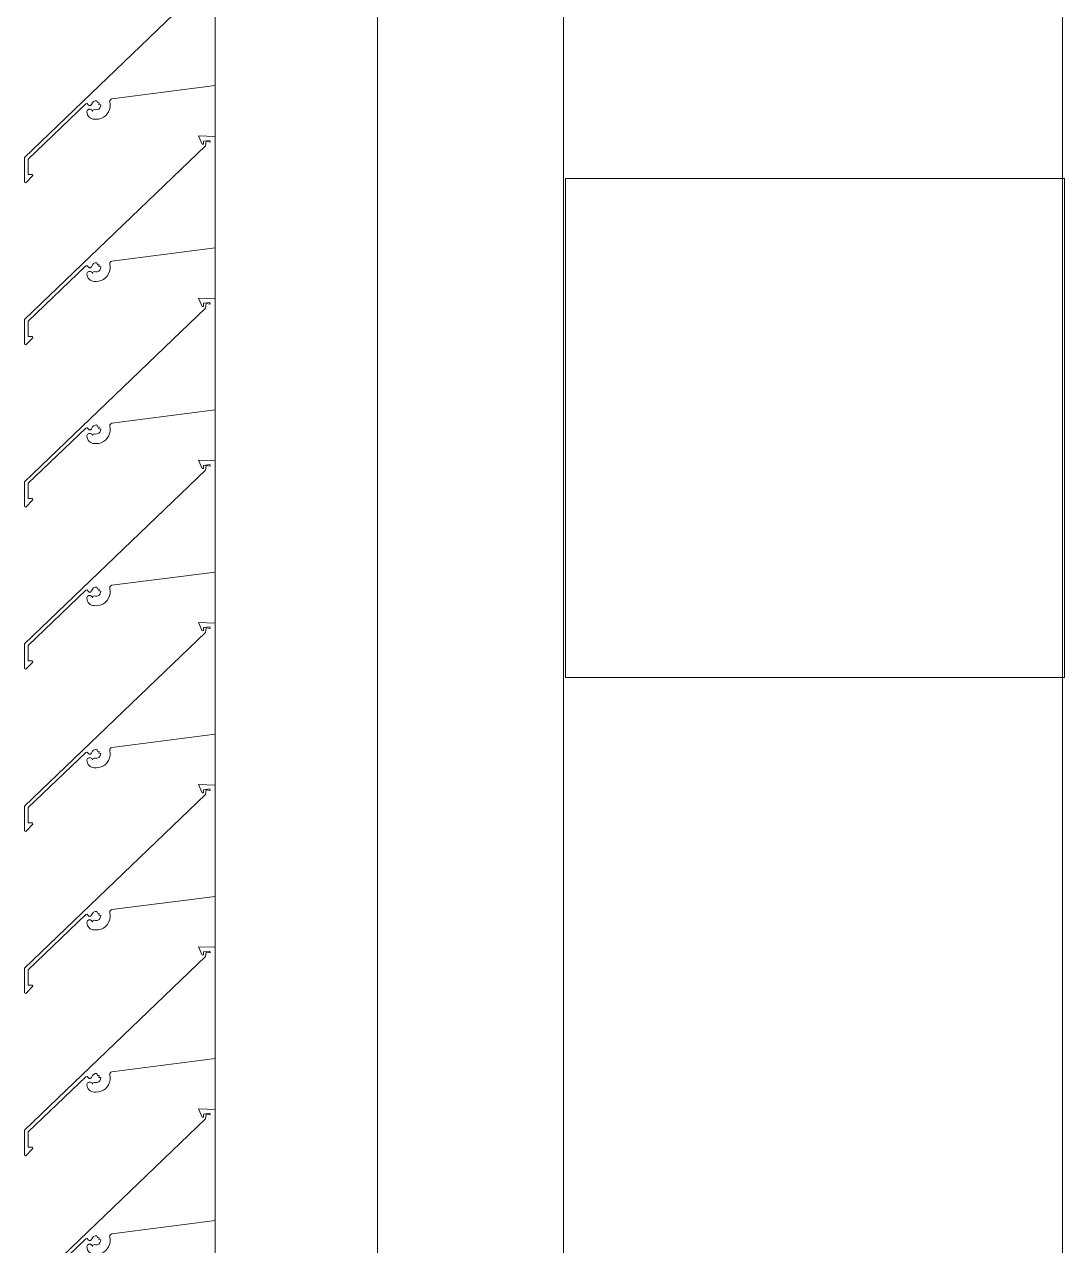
# Model space of a CAD drawing. Header units: millimetres. Extents: x -220592 to 404889, y -217665 to 38245.
# Drawn here: x -806.579 to -802.41, y -1160.81 to -1155.915 of the extents above; entities that cross this region are included whole.
import ezdxf

# ---------------------------------------------------------------- set-up
doc = ezdxf.new("R2010")
doc.units = ezdxf.units.MM
doc.linetypes.add('XKITLINE00', pattern=[0])
doc.layers.add('Part', color=2, linetype='Continuous', lineweight=0)

# ---------------------------------------------------------------- blocks, each defined once
blk = doc.blocks.new('*A15047')
at = {"layer": 'Part', "linetype": 'XKITLINE00', "lineweight": 0}
for p, q in [((8.69, 356.643483), (8.69, 102.780027)), ((6.69, 102.780027), (6.69, 273.099959))]:
    blk.add_line(p, q, dxfattribs=at)
blk = doc.blocks.new('*A15755')
at = {"layer": 'Part', "linetype": 'XKITLINE00', "lineweight": 0}
for p, q in [((5.294696, 253.365326), (5.227201, 253.36794)), ((5.227201, 253.36794), (5.242736, 253.334453)), ((5.242736, 253.334453), (5.247859, 253.334865)), ((5.247859, 253.334865), (5.247988, 253.347056)), ((5.247988, 253.347056), (5.272971, 253.350196)), ((5.257991, 253.346527), (5.255094, 253.327984)), ((5.275007, 253.343623), (5.257991, 253.346527)), ((5.272971, 253.350196), (5.275007, 253.343623)), ((5.255094, 253.327984), (4.529972, 252.631738)), ((4.880888, 252.866618), (5.294696, 252.919622)), ((4.545007, 252.625371), (4.776023, 252.846774)), ((4.776023, 252.846774), (4.781182, 252.847866)), ((4.781182, 252.847866), (4.784837, 252.843239)), ((4.795195, 252.839591), (4.799378, 252.843748)), ((4.799378, 252.843748), (4.802492, 252.851322)), ((4.802492, 252.851322), (4.807159, 252.856108)), ((4.807159, 252.856108), (4.813235, 252.858898)), ((4.813235, 252.858898), (4.819907, 252.85932)), ((4.819907, 252.85932), (4.822229, 252.85193)), ((4.822229, 252.85193), (4.829394, 252.850986)), ((4.829394, 252.850986), (4.828225, 252.843926)), ((4.828225, 252.843926), (4.83593, 252.84282)), ((4.872437, 252.854354), (4.872676, 252.859876)), ((4.873923, 252.84422), (4.872437, 252.854354)), ((4.872676, 252.859876), (4.875813, 252.864428)), ((4.873548, 252.833984), (4.873923, 252.84422)), ((4.875813, 252.864428), (4.880888, 252.866618)), ((4.78333, 252.821956), (4.78069, 252.816482)), ((4.78069, 252.816482), (4.781186, 252.808712)), ((4.781186, 252.808712), (4.782921, 252.803216)), ((4.782921, 252.803216), (4.785675, 252.798153)), ((4.788474, 252.825193), (4.78333, 252.821956)), ((4.784837, 252.843239), (4.789301, 252.839385)), ((4.785675, 252.798153), (4.789347, 252.79371)), ((4.794552, 252.825205), (4.788474, 252.825193)), ((4.789301, 252.839385), (4.795195, 252.839591)), ((4.799708, 252.821987), (4.794552, 252.825205)), ((4.80265, 252.816515), (4.799708, 252.821987)), ((4.80468, 252.821496), (4.80265, 252.816515)), ((4.809491, 252.823903), (4.80468, 252.821496)), ((4.815409, 252.822998), (4.809491, 252.823903)), ((4.821909, 252.823342), (4.815409, 252.822998)), ((4.827877, 252.82594), (4.821909, 252.823342)), ((4.832559, 252.830462), (4.827877, 252.82594)), ((4.835361, 252.836336), (4.832559, 252.830462)), ((4.83593, 252.84282), (4.835361, 252.836336)), ((4.846275, 252.79264), (4.854591, 252.798618)), ((4.854591, 252.798618), (4.861687, 252.806005)), ((4.861687, 252.806005), (4.867327, 252.814555)), ((4.867327, 252.814555), (4.871325, 252.823985)), ((4.871325, 252.823985), (4.873548, 252.833984)), ((4.789347, 252.79371), (4.7938, 252.790052)), ((4.7938, 252.790052), (4.79887, 252.787312)), ((4.79887, 252.787312), (4.804371, 252.785593)), ((4.804371, 252.785593), (4.810099, 252.784957)), ((4.810099, 252.784957), (4.816898, 252.784859)), ((4.816898, 252.784859), (4.827111, 252.785644)), ((4.827111, 252.785644), (4.837012, 252.788267)), ((4.837012, 252.788267), (4.846275, 252.79264)), ((4.529972, 252.631738), (4.530525, 252.532587)), ((4.54535, 252.564025), (4.545007, 252.625371)), ((4.535206, 252.530119), (4.563855, 252.559007)), ((4.56277, 252.563928), (4.54535, 252.564025)), ((4.563855, 252.559007), (4.56277, 252.563928)), ((4.530525, 252.532587), (4.535206, 252.530119))]:
    blk.add_line(p, q, dxfattribs=at)
blk = doc.blocks.new('*A15756')
at = {"layer": 'Part', "linetype": 'XKITLINE00', "lineweight": 0}
for p, q in [((5.294696, 252.715326), (5.227201, 252.71794)), ((5.227201, 252.71794), (5.242736, 252.684453)), ((5.247859, 252.684865), (5.247988, 252.697056)), ((5.247988, 252.697056), (5.272971, 252.700196)), ((5.272971, 252.700196), (5.275007, 252.693623)), ((5.255094, 252.677984), (4.529972, 251.981738)), ((5.242736, 252.684453), (5.247859, 252.684865)), ((5.257991, 252.696527), (5.255094, 252.677984)), ((5.275007, 252.693623), (5.257991, 252.696527)), ((4.880888, 252.216618), (5.294696, 252.269622)), ((4.807159, 252.206108), (4.813235, 252.208898)), ((4.813235, 252.208898), (4.819907, 252.20932)), ((4.819907, 252.20932), (4.822229, 252.20193)), ((4.872437, 252.204354), (4.872676, 252.209876)), ((4.872676, 252.209876), (4.875813, 252.214428)), ((4.875813, 252.214428), (4.880888, 252.216618)), ((4.545007, 251.975371), (4.776023, 252.196774)), ((4.776023, 252.196774), (4.781182, 252.197866)), ((4.78333, 252.171956), (4.78069, 252.166482)), ((4.78069, 252.166482), (4.781186, 252.158712)), ((4.781182, 252.197866), (4.784837, 252.193239)), ((4.781186, 252.158712), (4.782921, 252.153216)), ((4.788474, 252.175193), (4.78333, 252.171956)), ((4.784837, 252.193239), (4.789301, 252.189385)), ((4.794552, 252.175205), (4.788474, 252.175193)), ((4.789301, 252.189385), (4.795195, 252.189591)), ((4.799708, 252.171987), (4.794552, 252.175205)), ((4.795195, 252.189591), (4.799378, 252.193748)), ((4.799378, 252.193748), (4.802492, 252.201322)), ((4.80265, 252.166515), (4.799708, 252.171987)), ((4.802492, 252.201322), (4.807159, 252.206108)), ((4.80468, 252.171496), (4.80265, 252.166515)), ((4.809491, 252.173903), (4.80468, 252.171496)), ((4.815409, 252.172998), (4.809491, 252.173903)), ((4.821909, 252.173342), (4.815409, 252.172998)), ((4.827877, 252.17594), (4.821909, 252.173342)), ((4.822229, 252.20193), (4.829394, 252.200986)), ((4.832559, 252.180462), (4.827877, 252.17594)), ((4.829394, 252.200986), (4.828225, 252.193926)), ((4.828225, 252.193926), (4.83593, 252.19282)), ((4.835361, 252.186336), (4.832559, 252.180462)), ((4.83593, 252.19282), (4.835361, 252.186336)), ((4.861687, 252.156005), (4.867327, 252.164555)), ((4.867327, 252.164555), (4.871325, 252.173985)), ((4.871325, 252.173985), (4.873548, 252.183984)), ((4.873923, 252.19422), (4.872437, 252.204354)), ((4.873548, 252.183984), (4.873923, 252.19422)), ((4.782921, 252.153216), (4.785675, 252.148153)), ((4.785675, 252.148153), (4.789347, 252.14371)), ((4.789347, 252.14371), (4.7938, 252.140052)), ((4.7938, 252.140052), (4.79887, 252.137312)), ((4.79887, 252.137312), (4.804371, 252.135593)), ((4.804371, 252.135593), (4.810099, 252.134957)), ((4.810099, 252.134957), (4.816898, 252.134859)), ((4.816898, 252.134859), (4.827111, 252.135644)), ((4.827111, 252.135644), (4.837012, 252.138267)), ((4.837012, 252.138267), (4.846275, 252.14264)), ((4.846275, 252.14264), (4.854591, 252.148618)), ((4.854591, 252.148618), (4.861687, 252.156005)), ((4.529972, 251.981738), (4.530525, 251.882587)), ((4.54535, 251.914025), (4.545007, 251.975371)), ((4.56277, 251.913928), (4.54535, 251.914025)), ((4.563855, 251.909007), (4.56277, 251.913928)), ((4.530525, 251.882587), (4.535206, 251.880119)), ((4.535206, 251.880119), (4.563855, 251.909007))]:
    blk.add_line(p, q, dxfattribs=at)
blk = doc.blocks.new('*A15757')
at = {"layer": 'Part', "linetype": 'XKITLINE00', "lineweight": 0}
for p, q in [((5.294696, 252.065326), (5.227201, 252.06794)), ((5.227201, 252.06794), (5.242736, 252.034453)), ((5.255094, 252.027984), (4.529972, 251.331738)), ((5.242736, 252.034453), (5.247859, 252.034865)), ((5.247859, 252.034865), (5.247988, 252.047056)), ((5.247988, 252.047056), (5.272971, 252.050196)), ((5.257991, 252.046527), (5.255094, 252.027984)), ((5.275007, 252.043623), (5.257991, 252.046527)), ((5.272971, 252.050196), (5.275007, 252.043623)), ((4.880888, 251.566618), (5.294696, 251.619622)), ((4.545007, 251.325371), (4.776023, 251.546774)), ((4.776023, 251.546774), (4.781182, 251.547866)), ((4.78333, 251.521956), (4.78069, 251.516482)), ((4.781182, 251.547866), (4.784837, 251.543239)), ((4.788474, 251.525193), (4.78333, 251.521956)), ((4.784837, 251.543239), (4.789301, 251.539385)), ((4.794552, 251.525205), (4.788474, 251.525193)), ((4.789301, 251.539385), (4.795195, 251.539591)), ((4.799708, 251.521987), (4.794552, 251.525205)), ((4.795195, 251.539591), (4.799378, 251.543748)), ((4.799378, 251.543748), (4.802492, 251.551322)), ((4.80265, 251.516515), (4.799708, 251.521987)), ((4.802492, 251.551322), (4.807159, 251.556108)), ((4.809491, 251.523903), (4.80468, 251.521496)), ((4.807159, 251.556108), (4.813235, 251.558898)), ((4.815409, 251.522998), (4.809491, 251.523903)), ((4.813235, 251.558898), (4.819907, 251.55932)), ((4.821909, 251.523342), (4.815409, 251.522998)), ((4.819907, 251.55932), (4.822229, 251.55193)), ((4.827877, 251.52594), (4.821909, 251.523342)), ((4.822229, 251.55193), (4.829394, 251.550986)), ((4.832559, 251.530462), (4.827877, 251.52594)), ((4.829394, 251.550986), (4.828225, 251.543926)), ((4.828225, 251.543926), (4.83593, 251.54282)), ((4.835361, 251.536336), (4.832559, 251.530462)), ((4.83593, 251.54282), (4.835361, 251.536336)), ((4.867327, 251.514555), (4.871325, 251.523985)), ((4.871325, 251.523985), (4.873548, 251.533984)), ((4.872437, 251.554354), (4.872676, 251.559876)), ((4.873923, 251.54422), (4.872437, 251.554354)), ((4.872676, 251.559876), (4.875813, 251.564428)), ((4.873548, 251.533984), (4.873923, 251.54422)), ((4.875813, 251.564428), (4.880888, 251.566618)), ((4.78069, 251.516482), (4.781186, 251.508712)), ((4.781186, 251.508712), (4.782921, 251.503216)), ((4.782921, 251.503216), (4.785675, 251.498153)), ((4.785675, 251.498153), (4.789347, 251.49371)), ((4.789347, 251.49371), (4.7938, 251.490052)), ((4.7938, 251.490052), (4.79887, 251.487312)), ((4.79887, 251.487312), (4.804371, 251.485593)), ((4.80468, 251.521496), (4.80265, 251.516515)), ((4.804371, 251.485593), (4.810099, 251.484957)), ((4.810099, 251.484957), (4.816898, 251.484859)), ((4.816898, 251.484859), (4.827111, 251.485644)), ((4.827111, 251.485644), (4.837012, 251.488267)), ((4.837012, 251.488267), (4.846275, 251.49264)), ((4.846275, 251.49264), (4.854591, 251.498618)), ((4.854591, 251.498618), (4.861687, 251.506005)), ((4.861687, 251.506005), (4.867327, 251.514555)), ((4.529972, 251.331738), (4.530525, 251.232587)), ((4.54535, 251.264025), (4.545007, 251.325371)), ((4.530525, 251.232587), (4.535206, 251.230119)), ((4.535206, 251.230119), (4.563855, 251.259007)), ((4.56277, 251.263928), (4.54535, 251.264025)), ((4.563855, 251.259007), (4.56277, 251.263928))]:
    blk.add_line(p, q, dxfattribs=at)
blk = doc.blocks.new('*A15758')
at = {"layer": 'Part', "linetype": 'XKITLINE00', "lineweight": 0}
for p, q in [((5.255094, 251.377984), (4.529972, 250.681738)), ((5.294696, 251.415326), (5.227201, 251.41794)), ((5.227201, 251.41794), (5.242736, 251.384453)), ((5.242736, 251.384453), (5.247859, 251.384865)), ((5.247859, 251.384865), (5.247988, 251.397056)), ((5.247988, 251.397056), (5.272971, 251.400196)), ((5.257991, 251.396527), (5.255094, 251.377984)), ((5.275007, 251.393623), (5.257991, 251.396527)), ((5.272971, 251.400196), (5.275007, 251.393623)), ((4.880888, 250.916618), (5.294696, 250.969622)), ((4.545007, 250.675371), (4.776023, 250.896774)), ((4.776023, 250.896774), (4.781182, 250.897866)), ((4.781182, 250.897866), (4.784837, 250.893239)), ((4.784837, 250.893239), (4.789301, 250.889385)), ((4.789301, 250.889385), (4.795195, 250.889591)), ((4.795195, 250.889591), (4.799378, 250.893748)), ((4.799378, 250.893748), (4.802492, 250.901322)), ((4.802492, 250.901322), (4.807159, 250.906108)), ((4.807159, 250.906108), (4.813235, 250.908898)), ((4.813235, 250.908898), (4.819907, 250.90932)), ((4.819907, 250.90932), (4.822229, 250.90193)), ((4.822229, 250.90193), (4.829394, 250.900986)), ((4.829394, 250.900986), (4.828225, 250.893926)), ((4.828225, 250.893926), (4.83593, 250.89282)), ((4.835361, 250.886336), (4.832559, 250.880462)), ((4.83593, 250.89282), (4.835361, 250.886336)), ((4.872437, 250.904354), (4.872676, 250.909876)), ((4.873923, 250.89422), (4.872437, 250.904354)), ((4.872676, 250.909876), (4.875813, 250.914428)), ((4.873548, 250.883984), (4.873923, 250.89422)), ((4.875813, 250.914428), (4.880888, 250.916618)), ((4.78333, 250.871956), (4.78069, 250.866482)), ((4.78069, 250.866482), (4.781186, 250.858712)), ((4.781186, 250.858712), (4.782921, 250.853216)), ((4.782921, 250.853216), (4.785675, 250.848153)), ((4.788474, 250.875193), (4.78333, 250.871956)), ((4.785675, 250.848153), (4.789347, 250.84371)), ((4.794552, 250.875205), (4.788474, 250.875193)), ((4.789347, 250.84371), (4.7938, 250.840052)), ((4.7938, 250.840052), (4.79887, 250.837312)), ((4.799708, 250.871987), (4.794552, 250.875205)), ((4.79887, 250.837312), (4.804371, 250.835593)), ((4.80265, 250.866515), (4.799708, 250.871987)), ((4.80468, 250.871496), (4.80265, 250.866515)), ((4.809491, 250.873903), (4.80468, 250.871496)), ((4.815409, 250.872998), (4.809491, 250.873903)), ((4.821909, 250.873342), (4.815409, 250.872998)), ((4.827877, 250.87594), (4.821909, 250.873342)), ((4.827111, 250.835644), (4.837012, 250.838267)), ((4.832559, 250.880462), (4.827877, 250.87594)), ((4.837012, 250.838267), (4.846275, 250.84264)), ((4.846275, 250.84264), (4.854591, 250.848618)), ((4.854591, 250.848618), (4.861687, 250.856005)), ((4.861687, 250.856005), (4.867327, 250.864555)), ((4.867327, 250.864555), (4.871325, 250.873985)), ((4.871325, 250.873985), (4.873548, 250.883984)), ((4.804371, 250.835593), (4.810099, 250.834957)), ((4.810099, 250.834957), (4.816898, 250.834859)), ((4.816898, 250.834859), (4.827111, 250.835644)), ((4.529972, 250.681738), (4.530525, 250.582587)), ((4.54535, 250.614025), (4.545007, 250.675371)), ((4.535206, 250.580119), (4.563855, 250.609007)), ((4.56277, 250.613928), (4.54535, 250.614025)), ((4.563855, 250.609007), (4.56277, 250.613928)), ((4.530525, 250.582587), (4.535206, 250.580119))]:
    blk.add_line(p, q, dxfattribs=at)
blk = doc.blocks.new('*A15759')
at = {"layer": 'Part', "linetype": 'XKITLINE00', "lineweight": 0}
for p, q in [((5.294696, 250.765326), (5.227201, 250.76794)), ((5.227201, 250.76794), (5.242736, 250.734453)), ((5.247859, 250.734865), (5.247988, 250.747056)), ((5.247988, 250.747056), (5.272971, 250.750196)), ((5.257991, 250.746527), (5.255094, 250.727984)), ((5.275007, 250.743623), (5.257991, 250.746527)), ((5.272971, 250.750196), (5.275007, 250.743623)), ((5.255094, 250.727984), (4.529972, 250.031738)), ((5.242736, 250.734453), (5.247859, 250.734865)), ((4.880888, 250.266618), (5.294696, 250.319622)), ((4.799378, 250.243748), (4.802492, 250.251322)), ((4.802492, 250.251322), (4.807159, 250.256108)), ((4.807159, 250.256108), (4.813235, 250.258898)), ((4.813235, 250.258898), (4.819907, 250.25932)), ((4.819907, 250.25932), (4.822229, 250.25193)), ((4.822229, 250.25193), (4.829394, 250.250986)), ((4.829394, 250.250986), (4.828225, 250.243926)), ((4.872437, 250.254354), (4.872676, 250.259876)), ((4.873923, 250.24422), (4.872437, 250.254354)), ((4.872676, 250.259876), (4.875813, 250.264428)), ((4.875813, 250.264428), (4.880888, 250.266618)), ((4.545007, 250.025371), (4.776023, 250.246774)), ((4.776023, 250.246774), (4.781182, 250.247866)), ((4.78333, 250.221956), (4.78069, 250.216482)), ((4.78069, 250.216482), (4.781186, 250.208712)), ((4.781182, 250.247866), (4.784837, 250.243239)), ((4.781186, 250.208712), (4.782921, 250.203216)), ((4.782921, 250.203216), (4.785675, 250.198153)), ((4.788474, 250.225193), (4.78333, 250.221956)), ((4.784837, 250.243239), (4.789301, 250.239385)), ((4.794552, 250.225205), (4.788474, 250.225193)), ((4.789301, 250.239385), (4.795195, 250.239591)), ((4.799708, 250.221987), (4.794552, 250.225205)), ((4.795195, 250.239591), (4.799378, 250.243748)), ((4.80265, 250.216515), (4.799708, 250.221987)), ((4.80468, 250.221496), (4.80265, 250.216515)), ((4.809491, 250.223903), (4.80468, 250.221496)), ((4.815409, 250.222998), (4.809491, 250.223903)), ((4.821909, 250.223342), (4.815409, 250.222998)), ((4.827877, 250.22594), (4.821909, 250.223342)), ((4.832559, 250.230462), (4.827877, 250.22594)), ((4.828225, 250.243926), (4.83593, 250.24282)), ((4.835361, 250.236336), (4.832559, 250.230462)), ((4.83593, 250.24282), (4.835361, 250.236336)), ((4.854591, 250.198618), (4.861687, 250.206005)), ((4.861687, 250.206005), (4.867327, 250.214555)), ((4.867327, 250.214555), (4.871325, 250.223985)), ((4.871325, 250.223985), (4.873548, 250.233984)), ((4.873548, 250.233984), (4.873923, 250.24422)), ((4.785675, 250.198153), (4.789347, 250.19371)), ((4.789347, 250.19371), (4.7938, 250.190052)), ((4.7938, 250.190052), (4.79887, 250.187312)), ((4.79887, 250.187312), (4.804371, 250.185593)), ((4.804371, 250.185593), (4.810099, 250.184957)), ((4.810099, 250.184957), (4.816898, 250.184859)), ((4.816898, 250.184859), (4.827111, 250.185644)), ((4.827111, 250.185644), (4.837012, 250.188267)), ((4.837012, 250.188267), (4.846275, 250.19264)), ((4.846275, 250.19264), (4.854591, 250.198618)), ((4.529972, 250.031738), (4.530525, 249.932587)), ((4.54535, 249.964025), (4.545007, 250.025371)), ((4.535206, 249.930119), (4.563855, 249.959007)), ((4.56277, 249.963928), (4.54535, 249.964025)), ((4.563855, 249.959007), (4.56277, 249.963928)), ((4.530525, 249.932587), (4.535206, 249.930119))]:
    blk.add_line(p, q, dxfattribs=at)
blk = doc.blocks.new('*A15760')
at = {"layer": 'Part', "linetype": 'XKITLINE00', "lineweight": 0}
for p, q in [((5.294696, 250.115326), (5.227201, 250.11794)), ((5.227201, 250.11794), (5.242736, 250.084453)), ((5.255094, 250.077984), (4.529972, 249.381738)), ((5.242736, 250.084453), (5.247859, 250.084865)), ((5.247859, 250.084865), (5.247988, 250.097056)), ((5.247988, 250.097056), (5.272971, 250.100196)), ((5.257991, 250.096527), (5.255094, 250.077984)), ((5.275007, 250.093623), (5.257991, 250.096527)), ((5.272971, 250.100196), (5.275007, 250.093623)), ((4.880888, 249.616618), (5.294696, 249.669622)), ((4.872676, 249.609876), (4.875813, 249.614428)), ((4.875813, 249.614428), (4.880888, 249.616618)), ((4.545007, 249.375371), (4.776023, 249.596774)), ((4.776023, 249.596774), (4.781182, 249.597866)), ((4.78333, 249.571956), (4.78069, 249.566482)), ((4.78069, 249.566482), (4.781186, 249.558712)), ((4.781182, 249.597866), (4.784837, 249.593239)), ((4.788474, 249.575193), (4.78333, 249.571956)), ((4.784837, 249.593239), (4.789301, 249.589385)), ((4.794552, 249.575205), (4.788474, 249.575193)), ((4.789301, 249.589385), (4.795195, 249.589591)), ((4.799708, 249.571987), (4.794552, 249.575205)), ((4.795195, 249.589591), (4.799378, 249.593748)), ((4.799378, 249.593748), (4.802492, 249.601322)), ((4.80265, 249.566515), (4.799708, 249.571987)), ((4.802492, 249.601322), (4.807159, 249.606108)), ((4.80468, 249.571496), (4.80265, 249.566515)), ((4.809491, 249.573903), (4.80468, 249.571496)), ((4.807159, 249.606108), (4.813235, 249.608898)), ((4.815409, 249.572998), (4.809491, 249.573903)), ((4.813235, 249.608898), (4.819907, 249.60932)), ((4.821909, 249.573342), (4.815409, 249.572998)), ((4.819907, 249.60932), (4.822229, 249.60193)), ((4.827877, 249.57594), (4.821909, 249.573342)), ((4.822229, 249.60193), (4.829394, 249.600986)), ((4.832559, 249.580462), (4.827877, 249.57594)), ((4.829394, 249.600986), (4.828225, 249.593926)), ((4.828225, 249.593926), (4.83593, 249.59282)), ((4.835361, 249.586336), (4.832559, 249.580462)), ((4.83593, 249.59282), (4.835361, 249.586336)), ((4.861687, 249.556005), (4.867327, 249.564555)), ((4.867327, 249.564555), (4.871325, 249.573985)), ((4.871325, 249.573985), (4.873548, 249.583984)), ((4.872437, 249.604354), (4.872676, 249.609876)), ((4.873923, 249.59422), (4.872437, 249.604354)), ((4.873548, 249.583984), (4.873923, 249.59422)), ((4.781186, 249.558712), (4.782921, 249.553216)), ((4.782921, 249.553216), (4.785675, 249.548153)), ((4.785675, 249.548153), (4.789347, 249.54371)), ((4.789347, 249.54371), (4.7938, 249.540052)), ((4.7938, 249.540052), (4.79887, 249.537312)), ((4.79887, 249.537312), (4.804371, 249.535593)), ((4.804371, 249.535593), (4.810099, 249.534957)), ((4.810099, 249.534957), (4.816898, 249.534859)), ((4.816898, 249.534859), (4.827111, 249.535644)), ((4.827111, 249.535644), (4.837012, 249.538267)), ((4.837012, 249.538267), (4.846275, 249.54264)), ((4.846275, 249.54264), (4.854591, 249.548618)), ((4.854591, 249.548618), (4.861687, 249.556005)), ((4.529972, 249.381738), (4.530525, 249.282587)), ((4.54535, 249.314025), (4.545007, 249.375371)), ((4.530525, 249.282587), (4.535206, 249.280119)), ((4.535206, 249.280119), (4.563855, 249.309007)), ((4.56277, 249.313928), (4.54535, 249.314025)), ((4.563855, 249.309007), (4.56277, 249.313928))]:
    blk.add_line(p, q, dxfattribs=at)
blk = doc.blocks.new('*A15761')
at = {"layer": 'Part', "linetype": 'XKITLINE00', "lineweight": 0}
for p, q in [((5.294696, 249.465326), (5.227201, 249.46794)), ((5.227201, 249.46794), (5.242736, 249.434453)), ((5.255094, 249.427984), (4.529972, 248.731738)), ((5.242736, 249.434453), (5.247859, 249.434865)), ((5.247859, 249.434865), (5.247988, 249.447056)), ((5.247988, 249.447056), (5.272971, 249.450196)), ((5.257991, 249.446527), (5.255094, 249.427984)), ((5.275007, 249.443623), (5.257991, 249.446527)), ((5.272971, 249.450196), (5.275007, 249.443623)), ((4.880888, 248.966618), (5.294696, 249.019622)), ((4.545007, 248.725371), (4.776023, 248.946774)), ((4.776023, 248.946774), (4.781182, 248.947866)), ((4.781182, 248.947866), (4.784837, 248.943239)), ((4.784837, 248.943239), (4.789301, 248.939385)), ((4.789301, 248.939385), (4.795195, 248.939591)), ((4.795195, 248.939591), (4.799378, 248.943748)), ((4.799378, 248.943748), (4.802492, 248.951322)), ((4.802492, 248.951322), (4.807159, 248.956108)), ((4.807159, 248.956108), (4.813235, 248.958898)), ((4.813235, 248.958898), (4.819907, 248.95932)), ((4.819907, 248.95932), (4.822229, 248.95193)), ((4.822229, 248.95193), (4.829394, 248.950986)), ((4.832559, 248.930462), (4.827877, 248.92594)), ((4.829394, 248.950986), (4.828225, 248.943926)), ((4.828225, 248.943926), (4.83593, 248.94282)), ((4.835361, 248.936336), (4.832559, 248.930462)), ((4.83593, 248.94282), (4.835361, 248.936336)), ((4.871325, 248.923985), (4.873548, 248.933984)), ((4.872437, 248.954354), (4.872676, 248.959876)), ((4.873923, 248.94422), (4.872437, 248.954354)), ((4.872676, 248.959876), (4.875813, 248.964428)), ((4.873548, 248.933984), (4.873923, 248.94422)), ((4.875813, 248.964428), (4.880888, 248.966618)), ((4.78333, 248.921956), (4.78069, 248.916482)), ((4.78069, 248.916482), (4.781186, 248.908712)), ((4.781186, 248.908712), (4.782921, 248.903216)), ((4.782921, 248.903216), (4.785675, 248.898153)), ((4.788474, 248.925193), (4.78333, 248.921956)), ((4.785675, 248.898153), (4.789347, 248.89371)), ((4.794552, 248.925205), (4.788474, 248.925193)), ((4.789347, 248.89371), (4.7938, 248.890052)), ((4.7938, 248.890052), (4.79887, 248.887312)), ((4.799708, 248.921987), (4.794552, 248.925205)), ((4.79887, 248.887312), (4.804371, 248.885593)), ((4.80265, 248.916515), (4.799708, 248.921987)), ((4.80468, 248.921496), (4.80265, 248.916515)), ((4.804371, 248.885593), (4.810099, 248.884957)), ((4.809491, 248.923903), (4.80468, 248.921496)), ((4.815409, 248.922998), (4.809491, 248.923903)), ((4.810099, 248.884957), (4.816898, 248.884859)), ((4.821909, 248.923342), (4.815409, 248.922998)), ((4.816898, 248.884859), (4.827111, 248.885644)), ((4.827877, 248.92594), (4.821909, 248.923342)), ((4.827111, 248.885644), (4.837012, 248.888267)), ((4.837012, 248.888267), (4.846275, 248.89264)), ((4.846275, 248.89264), (4.854591, 248.898618)), ((4.854591, 248.898618), (4.861687, 248.906005)), ((4.861687, 248.906005), (4.867327, 248.914555)), ((4.867327, 248.914555), (4.871325, 248.923985)), ((4.529972, 248.731738), (4.530525, 248.632587)), ((4.54535, 248.664025), (4.545007, 248.725371)), ((4.535206, 248.630119), (4.563855, 248.659007)), ((4.56277, 248.663928), (4.54535, 248.664025)), ((4.563855, 248.659007), (4.56277, 248.663928)), ((4.530525, 248.632587), (4.535206, 248.630119))]:
    blk.add_line(p, q, dxfattribs=at)
blk = doc.blocks.new('*A15762')
at = {"layer": 'Part', "linetype": 'XKITLINE00', "lineweight": 0}
for p, q in [((5.294696, 248.815326), (5.227201, 248.81794)), ((5.227201, 248.81794), (5.242736, 248.784453)), ((5.242736, 248.784453), (5.247859, 248.784865)), ((5.247859, 248.784865), (5.247988, 248.797056)), ((5.247988, 248.797056), (5.272971, 248.800196)), ((5.257991, 248.796527), (5.255094, 248.777984)), ((5.275007, 248.793623), (5.257991, 248.796527)), ((5.272971, 248.800196), (5.275007, 248.793623)), ((5.255094, 248.777984), (4.529972, 248.081738)), ((4.880888, 248.316618), (5.294696, 248.369622)), ((4.545007, 248.075371), (4.776023, 248.296774)), ((4.776023, 248.296774), (4.781182, 248.297866)), ((4.781182, 248.297866), (4.784837, 248.293239)), ((4.784837, 248.293239), (4.789301, 248.289385)), ((4.795195, 248.289591), (4.799378, 248.293748)), ((4.799378, 248.293748), (4.802492, 248.301322)), ((4.802492, 248.301322), (4.807159, 248.306108)), ((4.807159, 248.306108), (4.813235, 248.308898)), ((4.813235, 248.308898), (4.819907, 248.30932)), ((4.819907, 248.30932), (4.822229, 248.30193)), ((4.822229, 248.30193), (4.829394, 248.300986)), ((4.829394, 248.300986), (4.828225, 248.293926)), ((4.828225, 248.293926), (4.83593, 248.29282)), ((4.83593, 248.29282), (4.835361, 248.286336)), ((4.872437, 248.304354), (4.872676, 248.309876)), ((4.873923, 248.29422), (4.872437, 248.304354)), ((4.872676, 248.309876), (4.875813, 248.314428)), ((4.873548, 248.283984), (4.873923, 248.29422)), ((4.875813, 248.314428), (4.880888, 248.316618)), ((4.78333, 248.271956), (4.78069, 248.266482)), ((4.78069, 248.266482), (4.781186, 248.258712)), ((4.781186, 248.258712), (4.782921, 248.253216)), ((4.782921, 248.253216), (4.785675, 248.248153)), ((4.788474, 248.275193), (4.78333, 248.271956)), ((4.785675, 248.248153), (4.789347, 248.24371)), ((4.794552, 248.275205), (4.788474, 248.275193)), ((4.789301, 248.289385), (4.795195, 248.289591)), ((4.789347, 248.24371), (4.7938, 248.240052)), ((4.799708, 248.271987), (4.794552, 248.275205)), ((4.80265, 248.266515), (4.799708, 248.271987)), ((4.80468, 248.271496), (4.80265, 248.266515)), ((4.809491, 248.273903), (4.80468, 248.271496)), ((4.815409, 248.272998), (4.809491, 248.273903)), ((4.821909, 248.273342), (4.815409, 248.272998)), ((4.827877, 248.27594), (4.821909, 248.273342)), ((4.832559, 248.280462), (4.827877, 248.27594)), ((4.835361, 248.286336), (4.832559, 248.280462)), ((4.837012, 248.238267), (4.846275, 248.24264)), ((4.846275, 248.24264), (4.854591, 248.248618)), ((4.854591, 248.248618), (4.861687, 248.256005)), ((4.861687, 248.256005), (4.867327, 248.264555)), ((4.867327, 248.264555), (4.871325, 248.273985)), ((4.871325, 248.273985), (4.873548, 248.283984)), ((4.7938, 248.240052), (4.79887, 248.237312)), ((4.79887, 248.237312), (4.804371, 248.235593)), ((4.804371, 248.235593), (4.810099, 248.234957)), ((4.810099, 248.234957), (4.816898, 248.234859)), ((4.816898, 248.234859), (4.827111, 248.235644)), ((4.827111, 248.235644), (4.837012, 248.238267)), ((4.529972, 248.081738), (4.530525, 247.982587)), ((4.54535, 248.014025), (4.545007, 248.075371)), ((4.535206, 247.980119), (4.563855, 248.009007)), ((4.56277, 248.013928), (4.54535, 248.014025)), ((4.563855, 248.009007), (4.56277, 248.013928)), ((4.530525, 247.982587), (4.535206, 247.980119))]:
    blk.add_line(p, q, dxfattribs=at)
blk = doc.blocks.new('*A15770')
at = {"layer": 'Part', "linetype": 'XKITLINE00', "lineweight": 0}
for p, q in [((5.294696, 255.96533), (5.294696, 243.465444)), ((5.944696, 255.96533), (5.944696, 243.465444))]:
    blk.add_line(p, q, dxfattribs=at)
blk = doc.blocks.new('*A15838')
at = {"layer": 'Part', "linetype": 'XKITLINE00', "lineweight": 0}
for p, q in [((8.698722, 252.547604), (6.698722, 252.547604)), ((6.698722, 252.547604), (6.698722, 250.547604)), ((8.698722, 250.547604), (8.698722, 252.547604)), ((6.698722, 250.547604), (8.698722, 250.547604))]:
    blk.add_line(p, q, dxfattribs=at)

msp = doc.modelspace()

# ---------------------------------------------------------------- block references
at = {"lineweight": 0}
for name in ['*A15047', '*A15770', '*A15755', '*A15756', '*A15838', '*A15757', '*A15758', '*A15759', '*A15760', '*A15761', '*A15762']:
    msp.add_blockref(name, (-811.109, -1409.08), dxfattribs=at)

doc.saveas('drawing.dxf')
